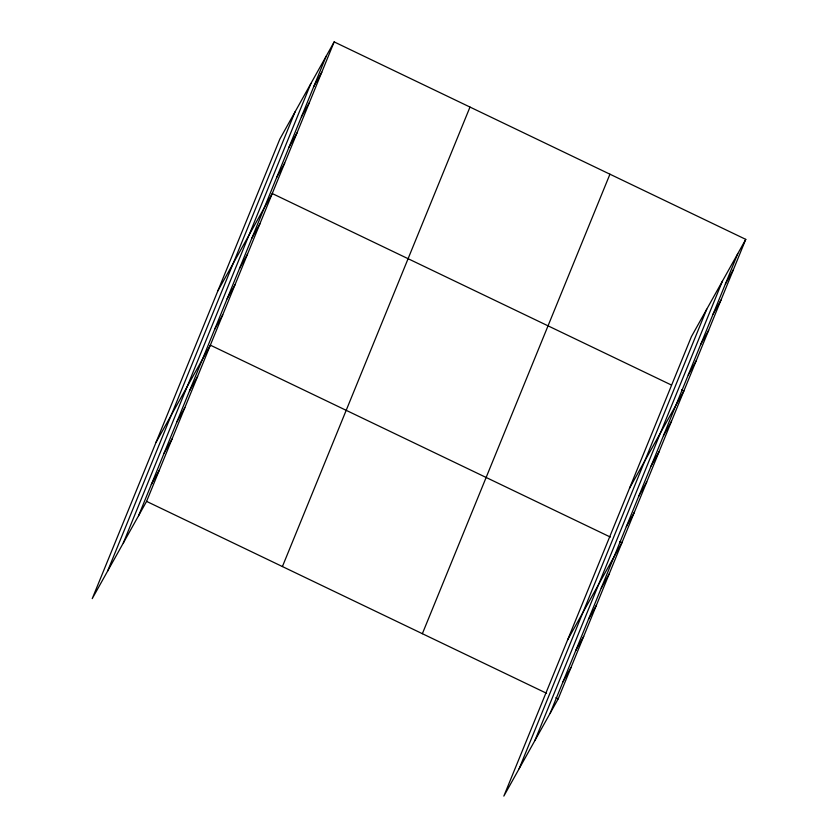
<?xml version="1.0" encoding="UTF-8"?>
<svg xmlns="http://www.w3.org/2000/svg" width="838" height="838" viewBox="0 0 838 838"><rect width="100%" height="100%" fill="white"/><g stroke="black" fill="none" stroke-linecap="round" stroke-linejoin="round"><path stroke-width="1.26" d="M107.526 571.265L295.102 111.779M123.291 543.066L310.867 83.58M138.584 515.705L326.16 56.219M334.163 41.9L279.808 139.139L92.232 598.636L146.577 501.386L334.163 41.9L745.768 239.364L558.192 698.861L503.837 796.1L691.423 336.614L745.768 239.364M282.416 566.551L469.992 107.065M422.362 633.696L609.938 174.199M519.131 768.729L706.717 309.243M534.895 740.541L722.471 281.055M550.189 713.169L737.765 253.684M313.779 86.544L321.782 72.225M301.397 116.87L309.4 102.55M289.016 147.195L297.019 132.875M276.634 177.52L284.637 163.201M217.911 290.776L272.256 193.536L671.091 384.872M251.882 238.17L259.874 223.861M239.5 268.495L247.503 254.186M227.119 298.831L235.122 284.511M214.738 329.156L222.74 314.837M156.015 442.401L210.359 345.162L610.357 537.064M189.598 390.728L197.6 376.409M176.849 421.964L184.852 407.656M164.091 453.211L172.094 438.903M151.332 484.458L159.335 470.139M725.383 284.009L733.386 269.689M713.002 314.334L721.005 300.025M700.62 344.659L708.623 330.35M688.249 374.984L696.242 360.675M629.516 488.24L683.86 391L681.545 389.89M663.487 435.645L671.489 421.325M651.105 465.97L659.108 451.651M638.724 496.295L646.726 481.976M626.342 526.62L634.345 512.301M567.619 639.876L621.964 542.626L619.638 541.516M601.213 588.192L609.205 573.873M588.454 619.439L596.457 605.12M575.696 650.686L583.698 636.367M562.937 681.923L570.94 667.614M146.577 501.386L546.575 693.288M555.866 697.74L558.192 698.861"/></g></svg>
